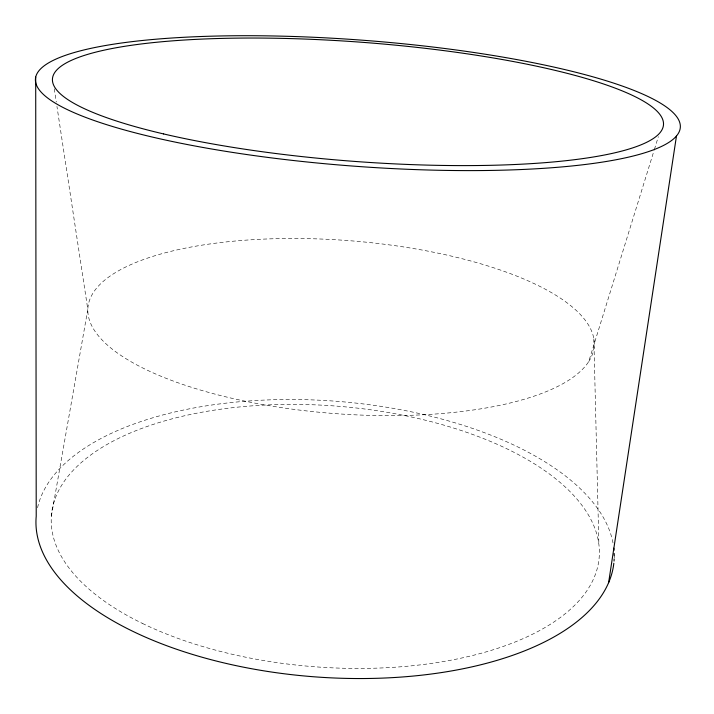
<?xml version="1.0" encoding="UTF-8"?>
<svg xmlns="http://www.w3.org/2000/svg" width="714" height="714" viewBox="0 0 714 714"><rect width="100%" height="100%" fill="white"/><g stroke="black" fill="none" stroke-linecap="round" stroke-linejoin="round"><path stroke-width="0.54" stroke-dasharray="3.57 2.68" d="M51.363 516.088L87.813 309.358L56.95 106.44M588.702 361.632A253.863 86.751 4.3 0 0 262.948 239.145A253.863 86.751 4.3 0 0 171.458 380.383A253.863 86.751 4.3 0 0 588.702 361.632L654.069 150.475M654.399 149.413L658.344 136.677M54.264 88.795L56.281 102.031M593.852 338.847L598.876 544.354M37.547 507.752A289.786 138.213 4.3 0 1 328.056 400.688A289.786 138.213 4.3 0 1 613.201 543.97M614.254 555.662A289.786 138.213 4.3 0 1 614.219 557.83M142.389 623.402A274.685 130.778 4.3 0 0 593.53 578.938A274.685 130.778 4.3 0 0 239.966 406.909A274.685 130.778 4.3 0 0 142.389 623.402"/><path stroke-width="1.07" d="M608.631 582.651L676.479 135.972A323.353 63.118 4.3 0 0 241.698 35.718A323.353 63.118 4.3 0 0 155.438 137.784A323.353 63.118 4.3 0 0 676.479 135.972M35.7 77.085L36.218 516.231A289.786 138.213 4.3 0 0 310.992 676.551A289.786 138.213 4.3 0 0 613.826 563.257M613.808 548.156A289.786 138.213 4.3 0 1 614.022 550.289M614.21 553.511A289.786 138.213 4.3 0 1 614.254 555.662M614.174 558.91A289.786 138.213 4.3 0 1 614.04 561.079M163.622 133.937A306.377 59.673 4.3 0 0 659.325 133.491A306.377 59.673 4.3 0 0 250.962 38.038A306.377 59.673 4.3 0 0 163.622 133.937"/></g></svg>
